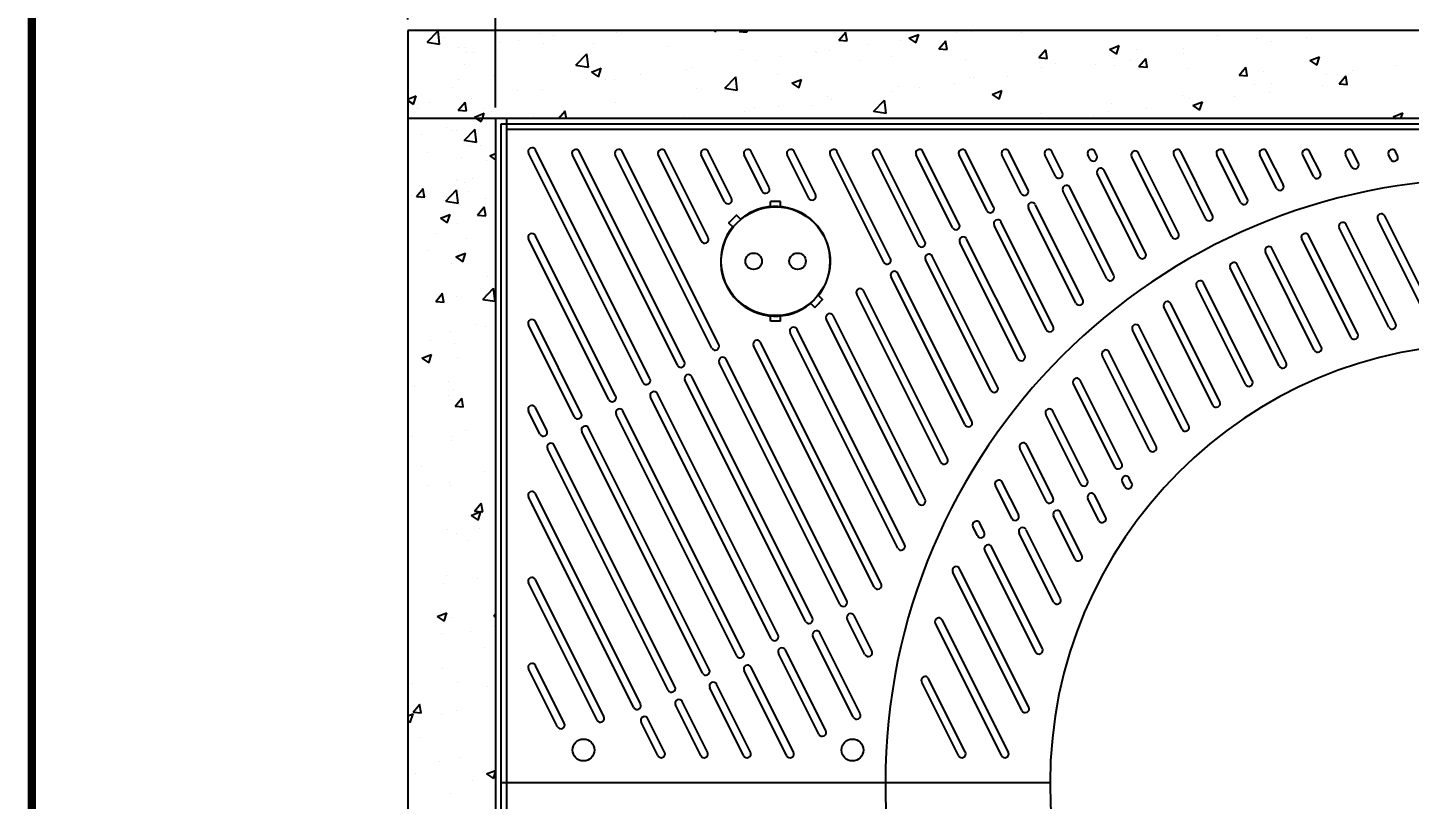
# Model space of a CAD drawing. Header units: millimetres. Extents: x 28332 to 34852, y -49763 to -45153.
# Drawn here: x 28483 to 29742, y -46684 to -45981 of the extents above; entities that cross this region are included whole.
import ezdxf

# ---------------------------------------------------------------- set-up
doc = ezdxf.new("R2010")
doc.units = ezdxf.units.MM
doc.layers.add('LAYOUT', color=7, linetype='Continuous')
doc.layers.add('받침틀', color=251, linetype='Continuous')
doc.styles.get("Standard").update_dxf_attribs({"font": 'arial.ttf'})
doc.dimstyles.new('ISO-25', dxfattribs={"dimtxt": 40, "dimasz": 20, "dimexe": 1.25, "dimexo": 10, "dimgap": 10, "dimtad": 1, "dimdec": 0, "dimtxsty": 'Standard', "dimcen": 2.5, "dimclrd": 3, "dimclre": 3, "dimclrt": 3, "dimadec": 0, "dimazin": 0, "dimtfac": 1, "dimtdec": 0, "dimtmove": 0, "dimatfit": 3, "dimfxl": 0, "dimarcsym": 0})

# ---------------------------------------------------------------- blocks, each defined once
blk = doc.blocks.new('*D35')
at = {"color": 3, "lineweight": -2, "transparency": 16777216}
for p, q in [((28829.5, -45973.6), (28829.5, -45934)), ((28889.5, -45935.3), (28849.5, -45935.3)), ((28909.5, -46053.6), (28909.5, -45934))]:
    blk.add_line(p, q, dxfattribs=at)
at = {"color": 3, "transparency": 16777216}
for points in [[(28849.5, -45931.9), (28849.5, -45938.6), (28829.5, -45935.3)], [(28889.5, -45931.9), (28889.5, -45938.6), (28909.5, -45935.3)]]:
    blk.add_solid(points, dxfattribs=at)
at = {"layer": 'Defpoints', "color": 0, "transparency": 16777216}
for p in [(28829.5, -45935.3), (28829.5, -45983.6), (28909.5, -46063.6)]:
    blk.add_point(p, dxfattribs=at)
at = {"color": 3, "transparency": 16777216, "insert": (28869.5, -45904.8), "char_height": 40, "attachment_point": 5}
blk.add_mtext('80', dxfattribs=at)
blk = doc.blocks.new('*D36')
at = {"color": 3, "lineweight": -2, "transparency": 16777216}
for p, q in [((28909.5, -45925.3), (28909.5, -45934)), ((28929.5, -45935.3), (30699.5, -45935.3)), ((30719.5, -46053.6), (30719.5, -45934))]:
    blk.add_line(p, q, dxfattribs=at)
at = {"color": 3, "transparency": 16777216}
for points in [[(28929.5, -45931.9), (28929.5, -45938.6), (28909.5, -45935.3)], [(30699.5, -45931.9), (30699.5, -45938.6), (30719.5, -45935.3)]]:
    blk.add_solid(points, dxfattribs=at)
at = {"layer": 'Defpoints', "color": 0, "transparency": 16777216}
for p in [(28909.5, -45935.3), (30719.5, -45935.3), (30719.5, -46063.6)]:
    blk.add_point(p, dxfattribs=at)
at = {"color": 3, "transparency": 16777216, "insert": (29814.5, -45904.8), "char_height": 40, "attachment_point": 5}
blk.add_mtext('1810', dxfattribs=at)

msp = doc.modelspace()

# ---------------------------------------------------------------- linework, layer by layer
at = {"linetype": 'Continuous'}
for p, q in [((28847.2, -45994.1), (28857.1, -45983.8)), ((28858.5, -45995.9), (28857.1, -45983.8)), ((28949.7, -45985.8), (28949.7, -45985.8)), ((29019.4, -45985.7), (29019.4, -45985.7)), ((29108.4, -45983.6), (29109.8, -45984.6)), ((29109.8, -45984.6), (29110.2, -45983.6)), ((29131.2, -45984.3), (29131.7, -45983.6)), ((29131.2, -45984.3), (29138.7, -45985)), ((29138.7, -45985), (29138.4, -45983.6)), ((29222.2, -45992.3), (29228.4, -45985)), ((29229.8, -45993), (29228.3, -45985)), ((29329.4, -45985.7), (29329.4, -45985.7)), ((29342.5, -45984.3), (29342.5, -45984.3)), ((29388.8, -45985.3), (29388.8, -45985.3)), ((28847.2, -45994.1), (28858.5, -45995.8)), ((28856, -45986.8), (28856, -45986.8)), ((28862.9, -45989.6), (28862.9, -45989.6)), ((28875.6, -45998.6), (28875.6, -45998.6)), ((28882.5, -45998.9), (28882.5, -45998.9)), ((28914.3, -45994.7), (28914.3, -45994.7)), ((28930.7, -45992.4), (28930.7, -45992.4)), ((28953.4, -45995.2), (28953.4, -45995.2)), ((28962.4, -45988.4), (28962.4, -45988.4)), ((28998.5, -45995.3), (28998.5, -45995.3)), ((29066.3, -45998.2), (29066.3, -45998.2)), ((29222.2, -45992.3), (29229.8, -45993)), ((29249.2, -45996.3), (29249.2, -45996.3)), ((29278.4, -45992.5), (29278.4, -45992.5)), ((29286, -45990.5), (29294.9, -45987.1)), ((29286, -45990.5), (29292.3, -45994.8)), ((29292.3, -45994.8), (29294.9, -45987.1)), ((29313.3, -46000.3), (29319.5, -45993)), ((29314.8, -45998.1), (29314.8, -45998.1)), ((29320.9, -46000.9), (29319.4, -45993)), ((29468.6, -46000.7), (29477.4, -45997.3)), ((29474.9, -46005), (29477.4, -45997.3)), ((29567.4, -45987.8), (29567.4, -45987.8)), ((29602.2, -45990.5), (29602.2, -45990.5)), ((29616.2, -45993.7), (29616.2, -45993.7)), ((29647.9, -45989.5), (29647.9, -45989.5)), ((28882.8, -46003.9), (28882.8, -46003.9)), ((28889.3, -46003.4), (28889.3, -46003.4)), ((28982.7, -46015.1), (28992.6, -46004.8)), ((28994, -46016.9), (28992.6, -46004.8)), ((29134.1, -46001), (29134.1, -46001)), ((29147.2, -46010.9), (29147.2, -46010.9)), ((29169.3, -46006.8), (29169.3, -46006.8)), ((29201.1, -46002.6), (29201.1, -46002.6)), ((29201.9, -46003.9), (29201.9, -46003.9)), ((29213.2, -46001.4), (29213.2, -46001.4)), ((29240.7, -46010.8), (29240.7, -46010.8)), ((29269.7, -46006.8), (29269.7, -46006.8)), ((29313.3, -46000.3), (29320.9, -46000.9)), ((29337.5, -46009.6), (29337.5, -46009.6)), ((29404.4, -46008.2), (29410.6, -46000.9)), ((29404.4, -46008.2), (29412, -46008.9)), ((29412, -46008.9), (29410.5, -46001)), ((29468.5, -46000.7), (29474.9, -46005)), ((29472.1, -46008.1), (29472.1, -46008.1)), ((29487.8, -46010.6), (29487.8, -46010.6)), ((29493.3, -46000.5), (29493.3, -46000.5)), ((29495.5, -46016.2), (29501.6, -46008.9)), ((29503, -46016.9), (29501.6, -46008.9)), ((29535.9, -46004.2), (29535.9, -46004.2)), ((29536.3, -46000), (29536.3, -46000)), ((29651.1, -46010.9), (29660, -46007.4)), ((29651.1, -46010.9), (29657.4, -46015.1)), ((29657.4, -46015.1), (29660, -46007.5)), ((28881.5, -46014.8), (28881.5, -46014.8)), ((28907.3, -46024.1), (28907.3, -46024.1)), ((28982.7, -46015.1), (28994, -46016.8)), ((28996.8, -46021.3), (29005.7, -46017.9)), ((28996.8, -46021.3), (29003.1, -46025.6)), ((29003.1, -46025.6), (29005.7, -46017.9)), ((29041, -46023.7), (29041, -46023.7)), ((29083, -46019), (29083, -46019)), ((29089.1, -46017.4), (29089.1, -46017.4)), ((29166.6, -46023.5), (29166.6, -46023.5)), ((29405.3, -46012.5), (29405.3, -46012.5)), ((29406.9, -46017.1), (29406.9, -46017.1)), ((29419.2, -46013.2), (29419.2, -46013.2)), ((29456.1, -46014.8), (29456.1, -46014.8)), ((29473.1, -46015.4), (29473.1, -46015.4)), ((29495.5, -46016.2), (29503.1, -46016.9)), ((29540.9, -46018.2), (29540.9, -46018.2)), ((29586.6, -46024.2), (29592.7, -46016.9)), ((29586.6, -46024.2), (29594.2, -46024.8)), ((29594.1, -46024.9), (29592.7, -46016.9)), ((29608.7, -46021.1), (29608.7, -46021.1)), ((29665.9, -46023.8), (29665.9, -46023.8)), ((29676.5, -46024), (29676.5, -46024)), ((29689.9, -46019.5), (29689.9, -46019.5)), ((29730.1, -46015.7), (29730.1, -46015.7)), ((28870, -46035.2), (28870, -46035.2)), ((28875.5, -46028.3), (28875.5, -46028.3)), ((29009.2, -46027.9), (29009.2, -46027.9)), ((29017.8, -46028), (29017.8, -46028)), ((29092.6, -46036.2), (29092.6, -46036.2)), ((29118.3, -46036.1), (29128.2, -46025.8)), ((29118.3, -46036.1), (29129.6, -46037.9)), ((29129.6, -46037.9), (29128.2, -46025.8)), ((29179.3, -46031.5), (29188.2, -46028.1)), ((29179.3, -46031.5), (29185.6, -46035.8)), ((29185.6, -46035.8), (29188.2, -46028.1)), ((29276.8, -46034.7), (29276.8, -46034.7)), ((29296, -46035.8), (29296, -46035.8)), ((29327.7, -46031.7), (29327.7, -46031.7)), ((29341, -46026.6), (29341, -46026.6)), ((29345.2, -46025.9), (29345.2, -46025.9)), ((29375.8, -46025.3), (29375.8, -46025.3)), ((29600.7, -46032.8), (29600.7, -46032.8)), ((29615.9, -46032.2), (29615.9, -46032.2)), ((29662.6, -46033.3), (29662.6, -46033.3)), ((29677.7, -46032.1), (29683.8, -46024.8)), ((29677.7, -46032.1), (29685.3, -46032.8)), ((29685.2, -46032.8), (29683.8, -46024.9)), ((28829.5, -46046), (28837.2, -46043)), ((28829.5, -46047.3), (28834.6, -46050.7)), ((28834.6, -46050.7), (28837.2, -46043.1)), ((28849.1, -46049), (28849.1, -46049)), ((28875.5, -46055.9), (28881.6, -46048.7)), ((28880.9, -46044.8), (28880.9, -46044.8)), ((28883, -46056.6), (28881.6, -46048.7)), ((28887.7, -46045.6), (28887.7, -46045.6)), ((28929, -46038.5), (28929, -46038.5)), ((28951.9, -46037.5), (28951.9, -46037.5)), ((29018.5, -46048.9), (29018.5, -46048.9)), ((29211.6, -46043.7), (29211.6, -46043.7)), ((29215.7, -46046.4), (29215.7, -46046.4)), ((29253.8, -46057.2), (29263.7, -46046.9)), ((29265.1, -46058.9), (29263.7, -46046.9)), ((29271.1, -46038.7), (29271.1, -46038.7)), ((29361.8, -46041.7), (29370.7, -46038.2)), ((29361.8, -46041.7), (29368.2, -46045.9)), ((29368.2, -46045.9), (29370.7, -46038.2)), ((29534.7, -46042.3), (29534.7, -46042.3)), ((29541.8, -46045), (29541.8, -46045)), ((29544.4, -46051.8), (29553.2, -46048.4)), ((29550.7, -46056.1), (29553.2, -46048.4)), ((29582.7, -46043.8), (29582.7, -46043.8)), ((29614.5, -46039.6), (29614.5, -46039.6)), ((28830.7, -46051.4), (28830.7, -46051.4)), ((28838.2, -46054.5), (28838.2, -46054.5)), ((28875.5, -46055.9), (28883.1, -46056.6)), ((28880, -46057), (28880, -46057)), ((28890.1, -46062.3), (28899, -46058.9)), ((28897.4, -46063.6), (28899, -46058.9)), ((28898.5, -46054.2), (28898.5, -46054.2)), ((28906, -46057.3), (28906, -46057.3)), ((28944.4, -46061.6), (28944.4, -46061.6)), ((28966.8, -46063.6), (28972.7, -46056.6)), ((28973.9, -46063.6), (28972.6, -46056.6)), ((28973.8, -46060.2), (28973.8, -46060.2)), ((29081.5, -46061.3), (29081.5, -46061.3)), ((29135.9, -46056.9), (29135.9, -46056.9)), ((29145.6, -46053.2), (29145.6, -46053.2)), ((29167.6, -46052.7), (29167.6, -46052.7)), ((29197.1, -46051.4), (29197.1, -46051.4)), ((29253.8, -46057.1), (29265.1, -46058.9)), ((29405.4, -46059.4), (29405.4, -46059.4)), ((29454.4, -46060.7), (29454.4, -46060.7)), ((29467.7, -46057.7), (29467.7, -46057.7)), ((29470.6, -46050.4), (29470.6, -46050.4)), ((29502.5, -46054.3), (29502.5, -46054.3)), ((29544.4, -46051.8), (29550.7, -46056.1)), ((29726.9, -46062), (29735.8, -46058.6)), ((29726.9, -46062), (29729.3, -46063.6)), ((29728.5, -46058), (29728.5, -46058)), ((29734.1, -46063.6), (29735.8, -46058.6)), ((28865, -46071.5), (28865, -46071.5)), ((28870.4, -46074.3), (28870.4, -46074.3)), ((28873.9, -46074.2), (28873.9, -46074.2)), ((28880.9, -46083.6), (28890.8, -46073.3)), ((28890.1, -46062.3), (28892.1, -46063.6)), ((28892.2, -46085.3), (28890.7, -46073.3)), ((28892.1, -46063.6), (28896.4, -46066.5)), ((28896.4, -46066.5), (28897.4, -46063.6)), ((28900.4, -46063), (28900.4, -46063)), ((29041.6, -46063.1), (29041.6, -46063.1)), ((28842.1, -46078.4), (28842.1, -46078.4)), ((28880.9, -46083.5), (28892.2, -46085.3)), ((28847.4, -46094.9), (28847.4, -46094.9)), ((28878.5, -46099.3), (28878.5, -46099.3)), ((28886.2, -46087.9), (28886.2, -46087.9)), ((28895.5, -46088.5), (28895.5, -46088.5)), ((28904.1, -46097.6), (28909.5, -46095.5)), ((28904.1, -46097.6), (28909.5, -46101.2)), ((28900.8, -46102.2), (28900.8, -46102.2)), ((28840.5, -46124.3), (28840.5, -46124.3)), ((28873.8, -46119.1), (28873.8, -46119.1)), ((28874.9, -46120.2), (28874.9, -46120.2)), ((28880.7, -46121.9), (28880.7, -46121.9)), ((28888.6, -46117.9), (28888.6, -46117.9)), ((28832.8, -46133.3), (28832.8, -46133.3)), ((28837.3, -46134.6), (28843.4, -46127.3)), ((28837.3, -46134.6), (28844.9, -46135.2)), ((28844.8, -46135.2), (28843.3, -46127.3)), ((28864, -46138.8), (28873.9, -46128.5)), ((28875.3, -46140.6), (28873.9, -46128.5)), ((28884.6, -46130.2), (28884.6, -46130.2)), ((28900.6, -46136.2), (28900.6, -46136.2)), ((28862.1, -46138.6), (28862.1, -46138.6)), ((28864, -46138.8), (28875.3, -46140.6)), ((28876.9, -46141.6), (28876.9, -46141.6)), ((28893.1, -46151.5), (28899.2, -46144.2)), ((28900.6, -46152.2), (28899.2, -46144.2)), ((28859.2, -46154.4), (28868.1, -46150.9)), ((28859.2, -46154.4), (28865.5, -46158.6)), ((28865.5, -46158.6), (28868.1, -46151)), ((28875.2, -46159.4), (28875.2, -46159.4)), ((28893.1, -46151.5), (28900.7, -46152.1)), ((28855.2, -46168), (28855.2, -46168)), ((28883.1, -46172.5), (28883.1, -46172.5)), ((28848.5, -46183.7), (28848.5, -46183.7)), ((28873.2, -46189.7), (28882.1, -46186.3)), ((28875.4, -46183.9), (28875.4, -46183.9)), ((28879.5, -46194), (28882.1, -46186.3)), ((28869.6, -46196), (28869.6, -46196)), ((28873.2, -46189.7), (28879.5, -46194)), ((28902, -46207.5), (28902, -46207.5)), ((28854.9, -46230.1), (28861, -46222.8)), ((28862.4, -46230.8), (28860.9, -46222.8)), ((28897.7, -46228.3), (28907.6, -46218)), ((28900, -46223.9), (28900, -46223.9)), ((28909, -46230.1), (28907.6, -46218)), ((28854.9, -46230.1), (28862.5, -46230.8)), ((28873.8, -46226.1), (28873.8, -46226.1)), ((28897.7, -46228.3), (28909, -46230)), ((28868.6, -46257.6), (28868.6, -46257.6)), ((28891.6, -46251.4), (28891.6, -46251.4)), ((28900.4, -46253.4), (28900.4, -46253.4)), ((28850.6, -46265.6), (28850.6, -46265.6)), ((28872.3, -46268.4), (28872.3, -46268.4)), ((28842.3, -46281.8), (28851.2, -46278.4)), ((28842.3, -46281.8), (28848.6, -46286.1)), ((28848.6, -46286.1), (28851.2, -46278.4)), ((28874.5, -46281), (28874.5, -46281)), ((28835.2, -46307.7), (28835.2, -46307.7)), ((28867, -46303.5), (28867, -46303.5)), ((28870.7, -46310.7), (28870.7, -46310.7)), ((28866.3, -46316), (28866.3, -46316)), ((28872.5, -46325.6), (28878.6, -46318.3)), ((28872.5, -46325.6), (28880.1, -46326.3)), ((28880, -46326.3), (28878.6, -46318.3)), ((28881.6, -46347.3), (28881.6, -46347.3)), ((28833.5, -46353.6), (28833.5, -46353.6)), ((28869.2, -46353), (28869.2, -46353)), ((28869.2, -46356.8), (28869.2, -46356.8)), ((28841.6, -46380.9), (28841.6, -46380.9)), ((28899.7, -46384.7), (28899.7, -46384.7)), ((28909.4, -46383.7), (28909.4, -46383.7)), ((28848.2, -46397.4), (28848.2, -46397.4)), ((28867.6, -46395.2), (28867.6, -46395.2)), ((28868.4, -46397.9), (28868.4, -46397.9)), ((28890.1, -46421.1), (28896.3, -46413.9)), ((28897.7, -46421.8), (28896.2, -46413.9)), ((28887.2, -46425), (28896.1, -46421.6)), ((28887.2, -46425), (28893.5, -46429.3)), ((28890.1, -46421.2), (28897.7, -46421.8)), ((28893.5, -46429.3), (28896.1, -46421.6)), ((28866.1, -46437.5), (28866.1, -46437.5)), ((28895, -46436.9), (28895, -46436.9)), ((28874.1, -46441.8), (28874.1, -46441.8)), ((28884.1, -46448.3), (28884.1, -46448.3)), ((28861.6, -46487), (28861.6, -46487)), ((28864.6, -46479.8), (28864.6, -46479.8)), ((28893.4, -46482.8), (28893.4, -46482.8)), ((28856.3, -46517.1), (28865.2, -46513.7)), ((28859.4, -46513.2), (28859.4, -46513.2)), ((28862.6, -46521.4), (28865.2, -46513.7)), ((28907.8, -46516.7), (28909.5, -46514.6)), ((28856.3, -46517.1), (28862.6, -46521.4)), ((28863, -46522.1), (28863, -46522.1)), ((28868.9, -46517.6), (28868.9, -46517.6)), ((28907.8, -46516.7), (28909.5, -46516.8)), ((28908.1, -46526.6), (28908.1, -46526.6)), ((28860, -46532.9), (28860, -46532.9)), ((28886.2, -46530.3), (28886.2, -46530.3)), ((28899.3, -46545.5), (28899.3, -46545.5)), ((28861.5, -46564.4), (28861.5, -46564.4)), ((28834.1, -46577.8), (28834.1, -46577.8)), ((28874.7, -46576.7), (28874.7, -46576.7)), ((28901.9, -46580.6), (28901.9, -46580.6)), ((28834.3, -46604.2), (28840.4, -46596.9)), ((28841.8, -46604.9), (28840.3, -46597)), ((28873.7, -46602.7), (28873.7, -46602.7)), ((28829.5, -46607.6), (28834.3, -46605.8)), ((28829.5, -46611.9), (28831.7, -46613.5)), ((28831.7, -46613.5), (28834.3, -46605.8)), ((28834.3, -46604.2), (28841.9, -46604.9)), ((28859.9, -46606.6), (28859.9, -46606.6)), ((28841.3, -46626.8), (28841.3, -46626.8)), ((28858.4, -46648.9), (28858.4, -46648.9)), ((28877.2, -46645.5), (28877.2, -46645.5)), ((28836.2, -46659.7), (28836.2, -46659.7)), ((28888.1, -46666.3), (28888.1, -46666.3)), ((28901.2, -46660.3), (28909.5, -46657.2)), ((28901.2, -46660.3), (28907.5, -46664.6)), ((28904, -46662.6), (28904, -46662.6)), ((28907.5, -46664.6), (28909.5, -46658.8)), ((28868.5, -46678.4), (28868.5, -46678.4))]:
    msp.add_line(p, q, dxfattribs=at)
for p, q in [((28914.5, -46668.6), (28914.5, -46068.6)), ((28914.5, -46068.6), (30714.5, -46068.6)), ((29043.8, -46304), (28939.5, -46095.2)), ((29050.1, -46300.8), (28945.7, -46092.1)), ((29075.1, -46288.3), (28979.4, -46096.8)), ((29081.4, -46285.2), (28985.6, -46093.6)), ((29106.4, -46272.7), (29018.5, -46096.8)), ((29112.7, -46269.5), (29024.8, -46093.6)), ((29096.9, -46175.2), (29057.6, -46096.8)), ((29103.1, -46172.1), (29063.9, -46093.6)), ((29118.1, -46139.4), (29096.8, -46096.8)), ((29124.3, -46136.3), (29103, -46093.6)), ((29152.4, -46129.8), (29135.9, -46096.8)), ((29158.7, -46126.6), (29142.2, -46093.6)), ((29194.7, -46136.1), (29175, -46096.8)), ((29201, -46133), (29181.3, -46093.6)), ((29263, -46194.4), (29214.2, -46096.8)), ((29269.2, -46191.3), (29220.4, -46093.6)), ((29294.3, -46178.7), (29253.3, -46096.8)), ((29300.5, -46175.6), (29259.5, -46093.6)), ((29325.6, -46163.1), (29292.4, -46096.8)), ((29331.8, -46160), (29298.7, -46093.6)), ((29356.9, -46147.4), (29331.6, -46096.8)), ((29363.1, -46144.3), (29337.8, -46093.6)), ((29388.2, -46131.8), (29370.7, -46096.8)), ((29394.4, -46128.7), (29376.9, -46093.6)), ((29419.5, -46116.1), (29409.8, -46096.8)), ((29425.8, -46113), (29416.1, -46093.6)), ((29450.8, -46100.5), (29448.9, -46096.8)), ((29457.1, -46097.3), (29455.2, -46093.6)), ((29525.3, -46171.2), (29488.8, -46098.2)), ((29531.5, -46168.1), (29495.1, -46095.1)), ((29556.3, -46154.9), (29527.2, -46096.8)), ((29562.5, -46151.8), (29533.5, -46093.6)), ((29588, -46140.1), (29566.3, -46096.8)), ((29594.3, -46137), (29572.6, -46093.6)), ((29620.7, -46127.3), (29605.5, -46096.8)), ((29627, -46124.1), (29611.7, -46093.6)), ((29654.4, -46116.4), (29644.6, -46096.8)), ((29660.7, -46113.2), (29650.9, -46093.6)), ((29689.1, -46107.5), (29683.7, -46096.8)), ((29695.3, -46104.4), (29690, -46093.6)), ((29724.8, -46100.7), (29722.9, -46096.8)), ((29731.1, -46097.5), (29729.1, -46093.6)), ((29501.5, -46186.3), (29463.8, -46110.8)), ((29495.3, -46189.4), (29457.5, -46113.9)), ((29466.2, -46209.5), (29426.2, -46129.5)), ((29472.5, -46206.4), (29432.5, -46126.4)), ((29169, -46139.1), (29160, -46139.1)), ((29160, -46144.4), (29160, -46139.1)), ((29169, -46144.4), (29169, -46139.1)), ((29438.1, -46231.7), (29394.9, -46145.2)), ((29444.4, -46228.6), (29401.2, -46142.1)), ((29411.1, -46255.9), (29363.6, -46160.9)), ((29417.4, -46252.8), (29369.8, -46157.7)), ((29729.3, -46250.5), (29684.1, -46160.1)), ((29755.3, -46239.9), (29713.1, -46155.5)), ((29761.5, -46236.7), (29719.3, -46152.3)), ((29012.5, -46319.6), (28939.5, -46173.5)), ((29018.8, -46316.5), (28945.7, -46170.4)), ((29391.4, -46279.2), (29338.5, -46173.4)), ((29688.5, -46262.8), (29643.7, -46173.2)), ((29694.7, -46259.6), (29650, -46170.1)), ((29723, -46253.6), (29677.8, -46163.2)), ((29385.2, -46282.3), (29332.3, -46176.5)), ((29655.2, -46274.6), (29610.6, -46185.4)), ((29661.5, -46271.5), (29616.9, -46182.2)), ((29360.4, -46311), (29301, -46192.2)), ((29366.7, -46307.9), (29307.2, -46189)), ((29623.3, -46289), (29578.6, -46199.6)), ((29629.6, -46285.9), (29584.9, -46196.5)), ((29336.9, -46342.3), (29269.7, -46207.8)), ((29343.2, -46339.2), (29275.9, -46204.7)), ((29598.7, -46302.5), (29554.1, -46213.2)), ((29314.9, -46376.4), (29238.4, -46223.5)), ((29321.1, -46373.3), (29244.6, -46220.3)), ((29592.5, -46305.6), (29547.9, -46216.4)), ((29562.9, -46324.7), (29518.2, -46235.2)), ((29569.2, -46321.6), (29524.4, -46232.1)), ((28987.5, -46332.1), (28945.7, -46248.6)), ((29160, -46248.1), (29160, -46242.9)), ((29169, -46248.1), (29160, -46248.1)), ((29169, -46248.1), (29169, -46242.9)), ((29294.4, -46413.7), (29210.6, -46246.3)), ((29300.6, -46410.6), (29216.9, -46243.1)), ((28981.2, -46335.3), (28939.5, -46251.7)), ((29275.7, -46454.7), (29177.8, -46258.8)), ((29282, -46451.6), (29184, -46255.6)), ((29534.7, -46346.5), (29489.6, -46256.3)), ((29540.9, -46343.4), (29495.8, -46253.1)), ((29254.4, -46490.3), (29144.5, -46270.4)), ((29260.7, -46487.2), (29150.7, -46267.3)), ((29223.1, -46505.9), (29113.1, -46286.1)), ((29229.3, -46502.8), (29119.4, -46282.9)), ((29504.8, -46365.1), (29462, -46279.5)), ((29511.1, -46361.9), (29468.3, -46276.4)), ((29198, -46518.5), (29088.1, -46298.6)), ((29191.8, -46521.6), (29081.8, -46301.7)), ((29473.5, -46380.7), (29435.7, -46305.1)), ((29479.8, -46377.6), (29442, -46302)), ((29160.5, -46537.3), (29050.5, -46317.4)), ((29166.7, -46534.1), (29056.8, -46314.2)), ((28949.9, -46350.9), (28939.5, -46330)), ((28956.2, -46347.8), (28945.7, -46326.9)), ((29129.2, -46552.9), (29019.2, -46333)), ((29135.4, -46549.8), (29025.5, -46329.9)), ((29442.2, -46396.4), (29410.6, -46333.2)), ((29448.5, -46393.2), (29416.9, -46330)), ((29097.9, -46568.6), (28987.9, -46348.7)), ((29104.1, -46565.4), (28994.2, -46345.6)), ((29072.8, -46581.1), (28962.9, -46361.2)), ((29410.9, -46412), (29386.9, -46364)), ((29417.2, -46408.9), (29393.2, -46360.9)), ((29066.6, -46584.2), (28956.6, -46364.3)), ((29379.6, -46427.7), (29364.7, -46397.8)), ((29385.9, -46424.6), (29371, -46394.7)), ((29482.5, -46398.7), (29480.2, -46394.1)), ((29488.8, -46395.6), (29486.5, -46391)), ((29035.3, -46599.9), (28939.5, -46408.3)), ((29041.5, -46596.7), (28945.7, -46405.1)), ((29458.9, -46429.7), (29448.9, -46409.8)), ((29465.1, -46426.6), (29455.2, -46406.7)), ((29437.2, -46464.5), (29417.6, -46425.4)), ((29443.4, -46461.4), (29423.9, -46422.3)), ((29348.3, -46443.3), (29344.2, -46435.2)), ((29354.6, -46440.2), (29350.5, -46432)), ((29424, -46500.8), (29392.6, -46438)), ((29417.7, -46503.9), (29386.3, -46441.1)), ((29401.3, -46549.2), (29355, -46456.8)), ((29407.5, -46546.1), (29361.3, -46453.6)), ((29388.9, -46602.7), (29325.8, -46476.6)), ((29395.1, -46599.6), (29332.1, -46473.5)), ((29001.9, -46611.3), (28939.5, -46486.5)), ((29008.1, -46608.2), (28945.7, -46483.4)), ((29245.9, -46551.6), (29229.8, -46519.4)), ((29252.2, -46548.4), (29236.1, -46516.2)), ((29370.2, -46643.6), (29310, -46523.2)), ((29376.5, -46640.5), (29316.3, -46520.1)), ((29235.3, -46608.7), (29198.5, -46535)), ((29241.6, -46605.5), (29204.8, -46531.9)), ((29203.9, -46624.1), (29167.2, -46550.7)), ((29210.2, -46621), (29173.4, -46547.5)), ((28965.8, -46617.4), (28939.5, -46564.8)), ((28972, -46614.2), (28945.7, -46561.7)), ((29180.8, -46640.5), (29142.1, -46563.2)), ((29174.5, -46643.6), (29135.9, -46566.3)), ((29331.1, -46643.6), (29297.6, -46576.7)), ((29337.3, -46640.5), (29303.8, -46573.5)), ((29135.4, -46643.6), (29104.6, -46582)), ((29141.7, -46640.5), (29110.8, -46578.8)), ((29096.3, -46643.6), (29073.3, -46597.6)), ((29102.5, -46640.5), (29079.5, -46594.5)), ((29057.1, -46643.6), (29042, -46613.3)), ((29063.4, -46640.5), (29048.2, -46610.1)), ((29414.5, -46668.6), (28914.5, -46668.6)), ((28914.5, -47268.6), (28914.5, -46668.6))]:
    msp.add_line(p, q)
msp.add_lwpolyline([(29200.1, -46235.6, 0.045549), (29207.1, -46228.4), (29203.5, -46224.9, 0.904534), (29132.4, -46155.3), (29128.8, -46151.7, 0.045549), (29121.8, -46158.9), (29125.4, -46162.4, 0.904534), (29196.5, -46232)], format="xyb", close=True)
for centre, radius in [((29164.5, -46193.6), 49.5), ((29144.5, -46193.6), 7.5), ((29184.5, -46193.6), 7.5), ((28989.5, -46638.6), 10), ((29234.5, -46638.6), 10)]:
    msp.add_circle(centre, radius)
for centre, radius, start, end in [((28942.6, -46093.7), 3.5, 26.5651, 206.5651), ((28982.5, -46095.2), 3.5, 26.5651, 206.5651), ((29021.6, -46095.2), 3.5, 26.5651, 206.5651), ((29060.8, -46095.2), 3.5, 26.5651, 206.5651), ((29099.9, -46095.2), 3.5, 26.5651, 206.5651), ((29139, -46095.2), 3.5, 26.5651, 206.5651), ((29178.2, -46095.2), 3.5, 26.5651, 206.5651), ((29217.3, -46095.2), 3.5, 26.5651, 206.5651), ((29256.4, -46095.2), 3.5, 26.5651, 206.5651), ((29295.6, -46095.2), 3.5, 26.5651, 206.5651), ((29334.7, -46095.2), 3.5, 26.5651, 206.5651), ((29373.8, -46095.2), 3.5, 26.5651, 206.5651), ((29412.9, -46095.2), 3.5, 26.5651, 206.5651), ((29452.1, -46095.2), 3.5, 26.5651, 206.5651), ((29453.9, -46098.9), 3.5, 206.5651, 26.5651), ((29453.9, -46098.9), 3.5, 206.5651, 26.5651), ((29491.9, -46096.7), 3.5, 26.5651, 206.5651), ((29530.3, -46095.2), 3.5, 26.5651, 206.5651), ((29569.5, -46095.2), 3.5, 26.5651, 206.5651), ((29608.6, -46095.2), 3.5, 26.5651, 206.5651), ((29647.7, -46095.2), 3.5, 26.5651, 206.5651), ((29686.9, -46095.2), 3.5, 26.5651, 206.5651), ((29726, -46095.2), 3.5, 26.5651, 206.5651), ((29727.9, -46099.1), 3.5, 206.5651, 26.5651), ((29460.6, -46112.3), 3.5, 26.5651, 206.5651), ((29692.2, -46105.9), 3.5, 206.5651, 26.5651), ((29814.5, -46668.6), 550, 0, 180), ((29422.6, -46114.6), 3.5, 206.5651, 26.5651), ((29429.3, -46128), 3.5, 26.5651, 206.5651), ((29623.8, -46125.7), 3.5, 206.5651, 26.5651), ((29657.5, -46114.8), 3.5, 206.5651, 26.5651), ((29121.2, -46137.8), 3.5, 206.5651, 26.5651), ((29155.5, -46128.2), 3.5, 206.5651, 26.5651), ((29197.8, -46134.5), 3.5, 206.5651, 26.5651), ((29391.3, -46130.2), 3.5, 206.5651, 26.5651), ((29591.1, -46138.5), 3.5, 206.5651, 26.5651), ((29360, -46145.9), 3.5, 206.5651, 26.5651), ((29398, -46143.6), 3.5, 26.5651, 206.5651), ((29328.7, -46161.5), 3.5, 206.5651, 26.5651), ((29366.7, -46159.3), 3.5, 26.5651, 206.5651), ((29559.4, -46153.3), 3.5, 206.5651, 26.5651), ((29681, -46161.7), 3.5, 26.5651, 206.5651), ((29716.2, -46153.9), 3.5, 26.5651, 206.5651), ((28942.6, -46171.9), 3.5, 26.5651, 206.5651), ((29100, -46173.7), 3.5, 206.5651, 26.5651), ((29335.4, -46174.9), 3.5, 26.5651, 206.5651), ((29528.4, -46169.6), 3.5, 206.5651, 26.5651), ((29646.8, -46171.7), 3.5, 26.5651, 206.5651), ((29297.4, -46177.2), 3.5, 206.5651, 26.5651), ((29304.1, -46190.6), 3.5, 26.5651, 206.5651), ((29498.4, -46187.8), 3.5, 206.5651, 26.5651), ((29613.8, -46183.8), 3.5, 26.5651, 206.5651), ((29266.1, -46192.8), 3.5, 206.5651, 26.5651), ((29581.8, -46198.1), 3.5, 26.5651, 206.5651), ((29272.8, -46206.2), 3.5, 26.5651, 206.5651), ((29469.3, -46208), 3.5, 206.5651, 26.5651), ((29551, -46214.8), 3.5, 26.5651, 206.5651), ((29241.5, -46221.9), 3.5, 26.5651, 206.5651), ((29441.3, -46230.1), 3.5, 206.5651, 26.5651), ((29521.3, -46233.7), 3.5, 26.5651, 206.5651), ((28942.6, -46250.2), 3.5, 26.5651, 206.5651), ((29213.8, -46244.7), 3.5, 26.5651, 206.5651), ((29726.1, -46252), 3.5, 206.5651, 26.5651), ((29180.9, -46257.2), 3.5, 26.5651, 206.5651), ((29414.2, -46254.3), 3.5, 206.5651, 26.5651), ((29492.7, -46254.7), 3.5, 26.5651, 206.5651), ((29691.6, -46261.2), 3.5, 206.5651, 26.5651), ((29109.6, -46271.1), 3.5, 206.5651, 26.5651), ((29147.6, -46268.9), 3.5, 26.5651, 206.5651), ((29814.5, -46668.6), 400, 0, 180), ((29465.2, -46277.9), 3.5, 26.5651, 206.5651), ((29658.4, -46273), 3.5, 206.5651, 26.5651), ((29078.3, -46286.7), 3.5, 206.5651, 26.5651), ((29116.3, -46284.5), 3.5, 26.5651, 206.5651), ((29388.3, -46280.7), 3.5, 206.5651, 26.5651), ((29626.5, -46287.5), 3.5, 206.5651, 26.5651), ((29047, -46302.4), 3.5, 206.5651, 26.5651), ((29085, -46300.2), 3.5, 26.5651, 206.5651), ((29438.8, -46303.5), 3.5, 26.5651, 206.5651), ((29053.7, -46315.8), 3.5, 26.5651, 206.5651), ((29363.6, -46309.5), 3.5, 206.5651, 26.5651), ((29595.6, -46304), 3.5, 206.5651, 26.5651), ((28942.6, -46328.4), 3.5, 26.5651, 206.5651), ((29015.7, -46318), 3.5, 206.5651, 26.5651), ((29566, -46323.1), 3.5, 206.5651, 26.5651), ((28984.4, -46333.7), 3.5, 206.5651, 26.5651), ((29022.4, -46331.5), 3.5, 26.5651, 206.5651), ((29413.8, -46331.6), 3.5, 26.5651, 206.5651), ((28953, -46349.4), 3.5, 206.5651, 26.5651), ((28991.1, -46347.1), 3.5, 26.5651, 206.5651), ((29340.1, -46340.8), 3.5, 206.5651, 26.5651), ((29537.8, -46344.9), 3.5, 206.5651, 26.5651), ((28959.8, -46362.8), 3.5, 26.5651, 206.5651), ((29390, -46362.4), 3.5, 26.5651, 206.5651), ((29508, -46363.5), 3.5, 206.5651, 26.5651), ((29318, -46374.9), 3.5, 206.5651, 26.5651), ((29476.7, -46379.2), 3.5, 206.5651, 26.5651), ((29483.4, -46392.6), 3.5, 26.5651, 206.5651), ((29367.8, -46396.3), 3.5, 26.5651, 206.5651), ((29445.4, -46394.8), 3.5, 206.5651, 26.5651), ((29485.7, -46397.2), 3.5, 206.5651, 26.5651), ((28942.6, -46406.7), 3.5, 26.5651, 206.5651), ((29297.5, -46412.1), 3.5, 206.5651, 26.5651), ((29414, -46410.5), 3.5, 206.5651, 26.5651), ((29452.1, -46408.2), 3.5, 26.5651, 206.5651), ((29382.7, -46426.1), 3.5, 206.5651, 26.5651), ((29420.8, -46423.9), 3.5, 26.5651, 206.5651), ((29462, -46428.1), 3.5, 206.5651, 26.5651), ((29347.4, -46433.6), 3.5, 26.5651, 206.5651), ((29389.5, -46439.5), 3.5, 26.5651, 206.5651), ((29278.9, -46453.2), 3.5, 206.5651, 26.5651), ((29351.4, -46441.8), 3.5, 206.5651, 26.5651), ((29358.1, -46455.2), 3.5, 26.5651, 206.5651), ((29440.3, -46463), 3.5, 206.5651, 26.5651), ((29329, -46475.1), 3.5, 26.5651, 206.5651), ((28942.6, -46485), 3.5, 26.5651, 206.5651), ((29257.5, -46488.7), 3.5, 206.5651, 26.5651), ((29420.9, -46502.4), 3.5, 206.5651, 26.5651), ((29226.2, -46504.4), 3.5, 206.5651, 26.5651), ((29232.9, -46517.8), 3.5, 26.5651, 206.5651), ((29194.9, -46520), 3.5, 206.5651, 26.5651), ((29313.1, -46521.7), 3.5, 26.5651, 206.5651), ((29163.6, -46535.7), 3.5, 206.5651, 26.5651), ((29201.6, -46533.5), 3.5, 26.5651, 206.5651), ((29132.3, -46551.3), 3.5, 206.5651, 26.5651), ((29170.3, -46549.1), 3.5, 26.5651, 206.5651), ((29249, -46550), 3.5, 206.5651, 26.5651), ((29404.4, -46547.7), 3.5, 206.5651, 26.5651), ((28942.6, -46563.2), 3.5, 26.5651, 206.5651), ((29101, -46567), 3.5, 206.5651, 26.5651), ((29139, -46564.8), 3.5, 26.5651, 206.5651), ((29107.7, -46580.4), 3.5, 26.5651, 206.5651), ((29300.7, -46575.1), 3.5, 26.5651, 206.5651), ((29069.7, -46582.6), 3.5, 206.5651, 26.5651), ((29038.4, -46598.3), 3.5, 206.5651, 26.5651), ((29076.4, -46596.1), 3.5, 26.5651, 206.5651), ((29392, -46601.1), 3.5, 206.5651, 26.5651), ((28968.9, -46615.8), 3.5, 206.5651, 26.5651), ((29005, -46609.8), 3.5, 206.5651, 26.5651), ((29045.1, -46611.7), 3.5, 26.5651, 206.5651), ((29238.4, -46607.1), 3.5, 206.5651, 26.5651), ((29207.1, -46622.6), 3.5, 206.5651, 26.5651), ((29060.3, -46642.1), 3.5, 206.5651, 26.5651), ((29099.4, -46642.1), 3.5, 206.5651, 26.5651), ((29138.5, -46642.1), 3.5, 206.5651, 26.5651), ((29177.7, -46642.1), 3.5, 206.5651, 26.5651), ((29334.2, -46642.1), 3.5, 206.5651, 26.5651), ((29373.3, -46642.1), 3.5, 206.5651, 26.5651), ((29814.5, -46668.6), 550, 180, 0), ((29814.5, -46668.6), 400, 180, 0)]:
    msp.add_arc(centre, radius, start, end)
at = {"layer": 'LAYOUT', "const_width": 7.76}
msp.add_lwpolyline([(28487.1, -49607.7), (34696.4, -49607.7), (34696.4, -45307.8), (28487.1, -45307.8)], close=True, dxfattribs=at)
at = {"layer": '받침틀'}
for p, q in [((28829.5, -45983.6), (28829.5, -47353.6)), ((30799.5, -45983.6), (28829.5, -45983.6)), ((30799.5, -46063.6), (28829.5, -46063.6)), ((28909.5, -46063.6), (28909.5, -47273.6)), ((28919.5, -46063.6), (28919.5, -47273.6)), ((30709.5, -46073.6), (28919.5, -46073.6))]:
    msp.add_line(p, q, dxfattribs=at)

# ---------------------------------------------------------------- dimensions: what is measured, and where the dimension line sits
for base, p1, p2, picture, middle in [((28829.5, -45935.3), (28909.5, -46063.6), (28829.5, -45983.6), '*D35', (28869.5, -45904.8)), ((30719.5, -45935.3), (28909.5, -45935.3), (30719.5, -46063.6), '*D36', (29814.5, -45904.8))]:
    dim = msp.add_linear_dim(base=base, p1=p1, p2=p2, dimstyle='ISO-25')
    dim.commit()
    dim.dimension.update_dxf_attribs({"geometry": picture, "text_midpoint": middle})

doc.saveas('drawing.dxf')
